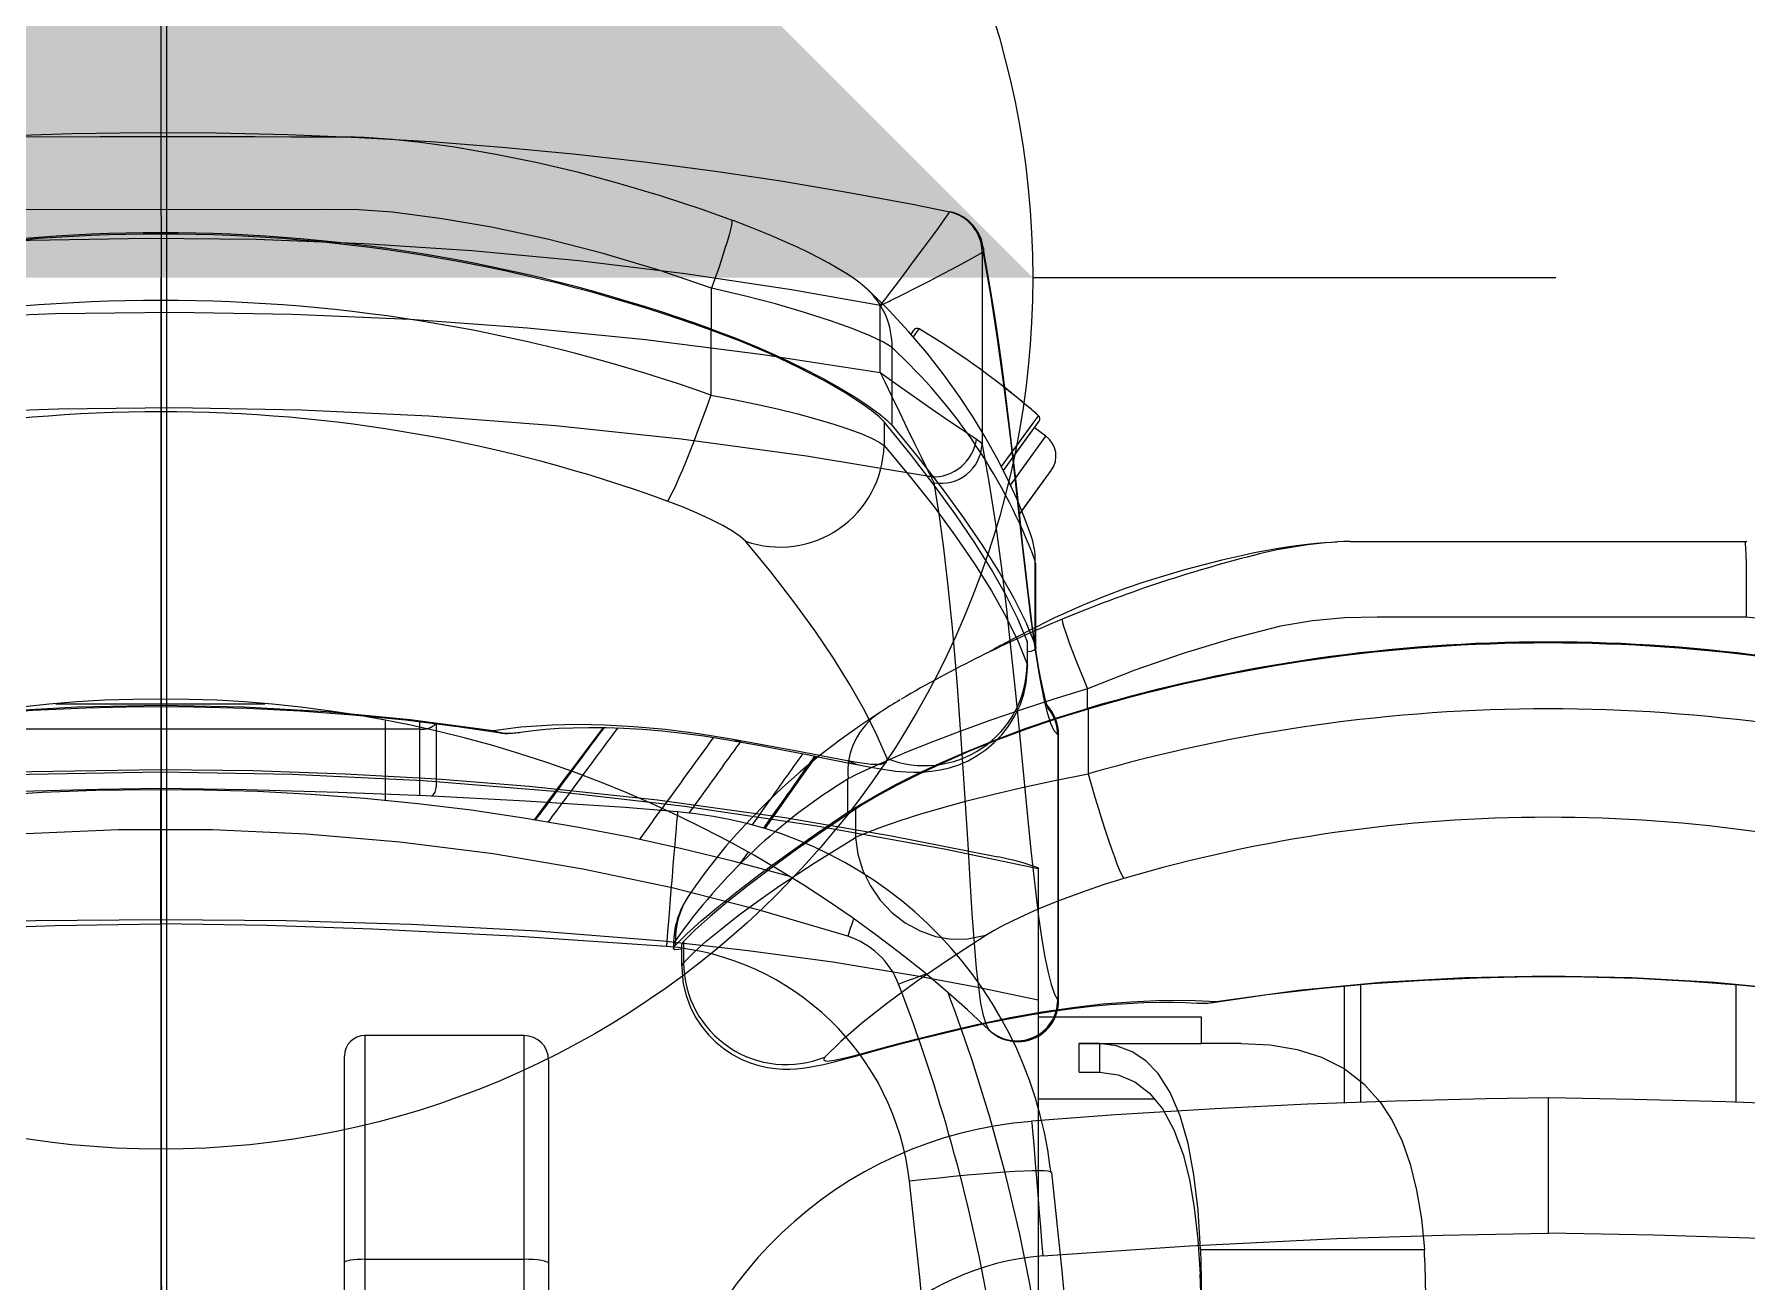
# Model space of a CAD drawing. Header units: metres. Extents: x -999 to 3200, y -1400 to 5056.
# Drawn here: x -31 to 388.6, y 394.8 to 700.6 of the extents above; entities that cross this region are included whole.
import ezdxf

# ---------------------------------------------------------------- set-up
doc = ezdxf.new("R2010")
doc.units = ezdxf.units.M
for name, color, linetype, true_color in [('0.8', 7, 'Continuous', 0x000008), ('Block2', 7, 'Continuous', 0x000002), ('NOITHAT', 7, 'Continuous', 0x000015)]:
    doc.layers.add(name, color=color, linetype=linetype, true_color=true_color)

msp = doc.modelspace()

# ---------------------------------------------------------------- linework, layer by layer
at = {"color": 7}
msp.add_lwpolyline([(498.5, 899.97), (498.5, 77.57), (1.5, 77.57), (1.5, 899.97)], close=True, dxfattribs=at)
at = {"layer": '0.8', "color": 8}
for p, q in [((201.25, 647.21), (201.25, 599.99)), ((134.96, 628.3), (134.96, 638.36)), ((173.15, 638.04), (173.3, 637.9)), ((176.3, 617.65), (176.3, 634.08)), ((134.76, 628.08), (134.76, 612.14)), ((184.47, 628.08), (183.83, 627.19)), ((184.43, 626.45), (185.81, 628.36)), ((179.18, 604.7), (179.18, 623.79)), ((177.22, 605.56), (177.22, 599.76)), ((206.01, 594.61), (215.08, 607.09)), ((206.48, 593.68), (215.23, 605.74)), ((208.76, 598.4), (215.08, 607.09)), ((208.86, 596.97), (215.23, 605.74)), ((208.18, 590.1), (216.87, 602.06)), ((209.49, 591.9), (216.87, 602.06)), ((216.87, 602.06), (214.05, 604.11)), ((216.87, 602.06), (214.05, 604.11)), ((189.5, 590.66), (188.72, 592.08)), ((210.46, 583.02), (218.2, 593.68)), ((211, 583.77), (218.2, 593.68)), ((291.4, 576.27), (388.09, 576.27)), ((294.8, 576.27), (294.8, 576.27)), ((385.2, 576.27), (385.2, 576.27)), ((388.09, 576.27), (388.6, 576.27)), ((214.28, 550.91), (214.28, 571.42)), ((214.31, 570.94), (214.28, 571.42)), ((214.4, 550.39), (214.4, 570.94)), ((212.36, 551.29), (212.29, 551.8)), ((212.29, 551.8), (212.29, 546.2)), ((212.4, 545.7), (212.4, 551.29)), ((212.29, 546.2), (212.35, 545.7)), ((227.06, 535.35), (227.06, 540.15)), ((25.53, 536.39), (-25.74, 536.39)), ((227.21, 535.18), (227.21, 519.28)), ((63.5, 530.29), (-63.5, 530.29)), ((55, 532.33), (55, 512.76)), ((63.5, 530.29), (63.5, 532.13)), ((63.5, 513.94), (63.5, 530.29)), ((67.5, 531.58), (67.5, 516.13)), ((219.78, 528.88), (219.78, 463.8)), ((220, 463.7), (220, 528.91)), ((0, 519.78), (0, 483.52)), ((100.41, 520), (91.5, 508.04)), ((168.38, 518.08), (168.38, 518.05)), ((168.38, 509.88), (168.38, 518.05)), ((170.25, 510.63), (170.25, 503.76)), ((170.25, 503.72), (170.25, 503.76)), ((143.88, 500.1), (142, 497.44)), ((215, 496.25), (215, 496.13)), ((215, 496.13), (215, 463.86)), ((126.1, 477.31), (126.1, 478.45)), ((125.6, 477.51), (125.6, 476.52)), ((127.6, 477.49), (127.6, 472.28)), ((128.08, 478.24), (128.08, 473.01)), ((127.67, 472.27), (128.08, 473.01)), ((290, 438.64), (290, 467.26)), ((294, 467.63), (294, 438.78)), ((386, 438.8), (386, 467.64)), ((215, 463.86), (215, 141.92)), ((254.15, 463.08), (254.65, 463.07)), ((198.37, 457.3), (199.95, 457.83)), ((255, 459.67), (215, 459.67)), ((255, 453.21), (255, 459.67)), ((89, 455.16), (50, 455.16)), ((50, 455.16), (50, 400.31)), ((89, 400.31), (89, 455.16)), ((225, 453.21), (225, 453.2)), ((225, 453.21), (255, 453.21)), ((230, 453.2), (225, 453.2)), ((225, 449.67), (225, 453.2)), ((230, 453.2), (230, 446.2)), ((264.76, 453.22), (255, 453.22)), ((45, 399.53), (45, 450.16)), ((95, 449.16), (95, 399.37)), ((170, 450.07), (172.16, 450.86)), ((225, 446.2), (225, 449.67)), ((225, 446.2), (230, 446.2)), ((215, 439.67), (243.41, 439.67)), ((218.11, 421.6), (217.96, 422.73)), ((45, 102.86), (45, 399.53)), ((50, 400.31), (50, 100.07)), ((50, 400.31), (89, 400.31)), ((89, 100.07), (89, 400.31)), ((95, 399.37), (95, 103.41)), ((254.77, 402.7), (309.61, 402.7))]:
    msp.add_line(p, q, dxfattribs=at)
for points in [[(193.33, 656.98), (184.16, 658.84), (168.61, 661.75), (151.9, 664.54), (135.9, 666.92), (118.49, 669.21), (101.06, 671.19), (83.61, 672.84), (66.13, 674.19), (48.63, 675.21), (31.09, 675.93), (13.53, 676.33), (-4.07, 676.41), (-21.67, 676.18), (-39.24, 675.64)], [(-47.72, 675.4), (-47.3, 675.42), (-45.69, 675.44), (-44.04, 675.44), (-40.7, 675.45), (-14.77, 675.5), (0, 675.51)], [(0, 675.51), (0, 675.14), (0, 674.23), (0, 672.8), (0, 670.83), (0, 670.18), (0, 667.72), (0, 664.84), (0, 661.79), (0, 658.46), (0, 657.62)], [(0, 675.51), (10.04, 675.51), (23.1, 675.49), (31.86, 675.47), (37.71, 675.46), (41.63, 675.45), (44.26, 675.44), (45.91, 675.44), (47.56, 675.41), (47.83, 675.4)], [(139.85, 655.04), (132.88, 657.55), (122.45, 660.98), (111.91, 664.12), (102.41, 666.66), (92.26, 669.05), (82.11, 671.12), (71.94, 672.88), (63.67, 674.06), (56.79, 674.82), (49.8, 675.3), (47.83, 675.37)], [(0, 657.62), (-31.9, 657.57), (-40.11, 657.61), (-48.31, 657.53), (-56.48, 656.98), (-68.8, 655.37), (-81.05, 653.28), (-94.7, 650.38), (-108.22, 646.91), (-121.67, 642.89), (-134.96, 638.36)], [(134.96, 638.36), (121.76, 642.86), (108.39, 646.86), (94.79, 650.36), (81.05, 653.28), (68.95, 655.35), (56.77, 656.95), (48.5, 657.52), (40.2, 657.61), (31.9, 657.57), (0, 657.62)], [(139.86, 655.06), (139.92, 654.99), (139.94, 654.59), (139.83, 653.85), (139.59, 652.77), (139.23, 651.39), (138.75, 649.72), (138.16, 647.8), (137.47, 645.66), (136.7, 643.34), (135.86, 640.9), (134.96, 638.36)], [(173.14, 638.02), (172.49, 638.62), (171.36, 639.55), (170.04, 640.55), (168.25, 641.77), (165.92, 643.21), (163.67, 644.49), (161.37, 645.73), (158.73, 647.07), (156, 648.38), (153.18, 649.66), (150.07, 651.01), (146.87, 652.33), (143.59, 653.63), (140.25, 654.9), (139.85, 655.04)], [(176.3, 634.08), (176.32, 634.1), (176.32, 634.11), (176.34, 634.12), (176.37, 634.17), (176.45, 634.28), (176.62, 634.5), (176.97, 634.96), (177.7, 635.92), (178.02, 636.35), (179.94, 638.88), (182.21, 641.89), (184.38, 644.79), (186.88, 648.13), (189.1, 651.12), (190.44, 652.94), (191.55, 654.49), (192.37, 655.65), (192.94, 656.49), (193.24, 656.99)], [(193.35, 657.07), (193.34, 657.1), (193.24, 656.99)], [(176.3, 634.08), (154.51, 637.92), (128.51, 641.84), (102.41, 645.03), (76.23, 647.5), (49.81, 649.25), (23.35, 650.26), (-3.12, 650.54), (-32.03, 650.01), (-60.91, 648.61), (-89.73, 646.32), (-118.7, 643.12), (-147.58, 639.04), (-176.3, 634.08)], [(176.3, 634.08), (176.33, 634.09), (176.33, 634.09), (176.35, 634.1), (176.41, 634.13), (176.53, 634.19), (176.77, 634.31), (177.29, 634.57), (178.37, 635.11), (178.81, 635.33), (181.63, 636.74), (185.01, 638.45), (188.24, 640.1), (191.93, 642.01), (195.18, 643.72), (197.14, 644.77), (198.78, 645.68), (199.98, 646.37), (200.81, 646.88), (201.25, 647.21)], [(201.66, 646.43), (201.5, 647.05), (201.34, 647.27), (201.25, 647.21)], [(201.51, 648.3), (201.55, 648.08), (201.66, 646.43)], [(217.58, 534.91), (217.59, 534.89), (217.53, 535.05), (217.36, 535.51), (217.11, 536.26), (216.8, 537.36), (216.43, 538.82), (216.02, 540.66), (215.58, 542.88), (215.09, 545.56), (214.59, 548.6), (214.07, 552.01), (213.54, 555.81), (212.99, 560.02), (212.43, 564.64), (211.86, 569.71), (211.26, 575.2), (210.48, 582.49), (209.56, 590.84), (208.62, 599), (207.73, 606.45), (206.87, 613.31), (205.96, 620.28), (205.06, 626.7), (204.18, 632.61), (203.31, 638.06), (202.44, 643.2), (201.52, 648.27), (201.51, 648.29)], [(219.78, 528.88), (218.93, 529.84), (218.1, 531.63), (217.26, 534.24), (216.43, 537.58), (215.35, 543.08), (214.29, 549.63), (213.26, 557.11), (212.26, 565.39), (210.92, 577.4), (209.6, 589.54), (208.26, 601.29), (206.67, 614.09), (205.04, 625.93), (203.37, 636.73), (201.66, 646.43)], [(179.18, 623.79), (177.09, 625.11), (173.78, 626.7), (169.44, 628.46), (164.13, 630.36), (157.72, 632.41), (150.6, 634.48), (142.95, 636.47), (134.96, 638.36)], [(213.17, 577.92), (211.81, 581.66), (209.8, 586.55), (207.49, 591.58), (204.87, 596.73), (201.94, 601.99), (199.07, 606.71), (195.86, 611.59), (191.95, 617.03), (187.74, 622.41), (183.23, 627.71), (178.43, 632.89), (173.36, 637.96)], [(-176.3, 617.65), (-170.92, 618.55), (-142.17, 622.87), (-113.31, 626.39), (-84.36, 629.11), (-55.15, 631.03), (-25.89, 632.15), (3.38, 632.47), (32.23, 631.98), (61.07, 630.71), (89.85, 628.65), (118.77, 625.79), (147.59, 622.12), (176.3, 617.65)], [(177.22, 605.56), (175.99, 606.81), (174.22, 608.28), (171.96, 609.93), (167.72, 612.68), (162.59, 615.65), (156.29, 618.94), (149.31, 622.23), (142.2, 625.25), (134.76, 628.08)], [(134.96, 628.3), (140.87, 626.08), (146.61, 623.72), (152.1, 621.27), (157.28, 618.78), (162.1, 616.28), (166.48, 613.83), (170.31, 611.52), (173.6, 609.34), (176.27, 607.38), (177.98, 605.94), (179.18, 604.7)], [(176.3, 617.65), (176.32, 617.63), (176.35, 617.55), (176.41, 617.43), (176.54, 617.16), (176.83, 616.56), (177.48, 615.21), (178.97, 612.13), (180.99, 607.95), (182.91, 603.96), (184.7, 600.27), (186.29, 596.98), (187.38, 594.76), (188.28, 592.95), (188.72, 592.08)], [(176.3, 617.65), (176.33, 617.64), (176.39, 617.59), (176.51, 617.51), (176.75, 617.33), (177.3, 616.94), (178.53, 616.07), (181.33, 614.1), (185.14, 611.42), (188.78, 608.87), (192.18, 606.51), (195.24, 604.42), (197.32, 603.02), (199.04, 601.89), (199.88, 601.35)], [(188.72, 592.08), (158.19, 597.16), (127.52, 601.33), (96.75, 604.6), (65.65, 606.98), (34.49, 608.45), (3.3, 609.01), (-25.11, 608.72), (-53.51, 607.67), (-81.87, 605.85), (-110.36, 603.26), (-138.77, 599.9), (-167.07, 595.78), (-188.72, 592.08)], [(134.76, 612.14), (133.76, 609.31), (132.73, 606.49), (131.7, 603.71), (130.68, 601.01), (129.68, 598.44), (128.71, 596.02), (127.8, 593.81), (126.96, 591.82), (126.19, 590.09), (125.51, 588.64), (124.92, 587.49), (124.45, 586.66), (124.09, 586.17)], [(134.76, 612.14), (140.39, 611.09), (145.88, 609.95), (151.13, 608.77), (156.12, 607.53), (160.76, 606.27), (164.95, 605.02), (168.62, 603.8), (171.76, 602.62), (174.29, 601.51), (176.02, 600.59), (177.22, 599.76)], [(212.29, 551.8), (209.97, 557.32), (207.07, 563.17), (203.57, 569.37), (199.49, 575.91), (194.8, 582.83), (189.53, 590.09), (183.66, 597.68), (177.22, 605.56)], [(179.18, 604.7), (185.59, 596.84), (191.43, 589.28), (196.7, 582.04), (201.38, 575.14), (205.5, 568.56), (209.02, 562.33), (211.95, 556.45), (214.28, 550.91)], [(199.88, 601.35), (200.78, 600.66), (201.25, 599.99)], [(177.22, 599.76), (183.63, 592.13), (189.46, 584.74), (194.72, 577.6), (199.4, 570.75), (203.51, 564.17), (207.03, 557.89), (209.96, 551.89), (212.29, 546.2)], [(201.25, 599.99), (202.88, 590.88), (204.49, 580.56), (206.05, 569.04), (207.19, 559.61), (208.31, 549.59), (209.41, 539.11), (210.5, 528.27), (211.39, 518.97), (212.29, 509.64), (213.2, 500.56), (214.13, 492.01), (215.09, 484.29), (215.82, 479.25), (216.56, 474.77), (217.33, 470.91), (218.13, 467.67), (218.95, 465.27), (219.78, 463.8)], [(197.86, 502.07), (197.86, 502.07), (197.13, 513.26), (196.14, 527.88), (195.1, 541.92), (193.98, 555.12), (192.96, 565.3), (191.87, 574.62), (190.72, 583.07), (189.5, 590.66)], [(143.27, 576.33), (141.93, 577.52), (140.1, 578.76), (137.69, 580.16), (134.78, 581.66), (131.45, 583.21), (127.87, 584.72), (124.09, 586.17)], [(177.94, 523.07), (175.48, 528.78), (172.47, 534.78), (168.92, 541.06), (164.82, 547.63), (160.22, 554.42), (155.09, 561.48), (149.44, 568.79), (143.27, 576.33)], [(288.13, 576.12), (286.89, 576.04), (285.17, 575.91), (283.18, 575.74), (280.9, 575.51), (278.31, 575.2), (275.94, 574.88), (273.4, 574.48), (270.72, 574), (267.94, 573.46), (265.09, 572.85), (262.2, 572.19), (260.01, 571.66), (257.81, 571.11), (255.6, 570.55), (253.39, 569.97), (251.19, 569.37), (248.98, 568.75), (244.85, 567.52), (240.63, 566.18), (236.33, 564.71), (231.14, 562.78), (225.8, 560.59), (222.48, 559.13), (219.17, 557.59), (216.36, 556.22), (214.65, 555.35), (213.27, 554.65), (212.22, 554.11), (211.44, 553.7), (208.85, 552.36), (207.05, 551.42), (206.61, 551.19), (206.18, 550.96), (205.76, 550.74), (205.34, 550.51), (204.94, 550.29), (204.55, 550.07), (204.09, 549.81), (203.63, 549.54), (203.18, 549.28), (202.72, 549.02), (202.63, 548.98)], [(388.09, 576.27), (388.11, 576.23), (388.21, 575.69), (388.3, 574.6), (388.37, 572.99), (388.42, 570.91), (388.46, 568.41), (388.47, 565.57), (388.47, 562.47), (388.44, 559.19), (388.43, 558.36), (388.43, 557.95), (388.43, 557.75), (388.42, 557.69), (388.42, 557.69), (388.42, 557.69), (388.42, 557.69), (388.42, 557.69), (388.42, 557.69)], [(220.85, 557.2), (220.82, 556.95), (220.93, 556.39), (221.18, 555.52), (221.56, 554.35), (222.06, 552.9), (222.68, 551.2), (223.4, 549.29), (224.21, 547.19), (225.1, 544.94), (226.06, 542.58), (227.06, 540.15)], [(388.42, 557.69), (355.06, 557.7), (321.68, 557.72), (298.02, 557.73), (290.09, 557.53), (282.17, 556.83), (274.37, 555.48), (262.36, 552.39), (250.5, 548.77), (238.69, 544.7), (227.06, 540.15)], [(452.94, 540.15), (437.61, 546.03), (421.99, 551.09), (413.92, 553.39), (405.76, 555.4), (397.52, 556.89), (389.2, 557.66), (388.42, 557.69)], [(214.28, 550.91), (214.37, 550.16), (214.01, 549.63), (213.15, 549.3), (212.4, 549.24)], [(171.81, 521.34), (173.09, 521.08), (176.38, 520.5), (180.08, 519.99), (182.55, 519.78), (184.53, 519.71), (186.49, 519.74), (188.83, 519.93), (191, 520.27), (193.24, 520.8), (195.52, 521.54), (197.81, 522.53), (200.06, 523.76), (202.21, 525.24), (204.23, 526.95), (206.09, 528.88), (207.73, 530.99), (209.3, 533.53), (210.53, 536.17), (211.44, 538.87), (212.03, 541.58), (212.32, 544.28), (212.33, 545.7)], [(227.06, 540.15), (218.84, 537.63), (210.8, 535.02), (203.1, 532.38), (195.76, 529.72), (188.91, 527.1), (182.72, 524.59), (177.88, 522.53), (173.66, 520.64), (170.13, 518.96), (169.06, 518.42), (168.38, 518.08), (168.38, 518.08)], [(-82.2, 529.56), (-70.02, 531.3), (-57.18, 532.82), (-44.28, 534.03), (-31.33, 534.93), (-18.3, 535.52), (-5.21, 535.79), (7.93, 535.76), (21.06, 535.42), (34.11, 534.76), (47.08, 533.79), (59.99, 532.51), (72.82, 530.93), (82.78, 529.45)], [(-81.42, 529.91), (-61.23, 532.62), (-40.95, 534.56), (-20.49, 535.74), (0, 536.13), (20.37, 535.74), (40.71, 534.58), (61.11, 532.64), (81.42, 529.91)], [(176.15, 534.33), (171.79, 531.43), (166.41, 527.59), (161.26, 523.62), (156.67, 519.8), (152.34, 515.95), (148.3, 512.11), (144.55, 508.3), (141.1, 504.55), (138.48, 501.54), (135.97, 498.49), (133.36, 495.13), (131.01, 491.88), (129.22, 489.21)], [(168.38, 509.88), (171.58, 511.9), (175.53, 514.18), (180.13, 516.66), (185.34, 519.28), (191.1, 521.99), (197.32, 524.72), (204.37, 527.59), (211.82, 530.39), (219.55, 533.03), (227.06, 535.35)], [(227.21, 535.18), (219.45, 532.78), (211.87, 530.19), (204.62, 527.48), (197.77, 524.68), (191.35, 521.86), (185.49, 519.09), (180.23, 516.42), (175.65, 513.92), (171.87, 511.67), (170.25, 510.63)], [(81.42, 529.91), (88.2, 530.79), (95.88, 531.32), (102.12, 531.45), (108.81, 531.33), (115.91, 530.94), (123.64, 530.24), (131.76, 529.21), (140.24, 527.83)], [(86.55, 529.33), (87.74, 529.43), (87.87, 529.46)], [(87.81, 529.44), (88.72, 529.59), (91.31, 529.93), (94.22, 530.23), (97.55, 530.47), (101.05, 530.62), (104.88, 530.69), (109.01, 530.65), (113.41, 530.5), (118.04, 530.23), (122.88, 529.82), (127.85, 529.28), (133.05, 528.6), (138.47, 527.76), (142.72, 526.99)], [(108.35, 530.66), (102.53, 522.85), (94.64, 512.27)], [(219.99, 528.91), (220, 528.89), (219.78, 528.88)], [(140.24, 527.83), (147.83, 526.44), (155, 525.09), (161.81, 523.78), (168.14, 522.57)], [(140.24, 527.83), (142.07, 527.15), (142.7, 527.01)], [(142.7, 527.01), (147.35, 526.14), (152.76, 525.11), (157.98, 524.09), (163.02, 523.09), (167.95, 522.1), (171.82, 521.32)], [(160.5, 523.59), (156.6, 518.07), (147.98, 505.89)], [(168.14, 522.57), (170.59, 522.13), (174.04, 521.68), (176.5, 521.67), (177.8, 522.12), (177.94, 523.07)], [(168.14, 522.57), (170.42, 521.68), (171.81, 521.33)], [(-215, 496.13), (-191.9, 500.94), (-160.23, 506.65), (-128.39, 511.35), (-96.42, 515.02), (-64.35, 517.66), (-32.19, 519.25), (0, 519.78)], [(0, 520.26), (-31.57, 519.77), (-63.13, 518.28), (-94.61, 515.8), (-126.02, 512.3), (-145.86, 509.56), (-165.65, 506.42), (-185.4, 502.87), (-205.07, 498.92)], [(205.07, 498.92), (179.08, 504.05), (152.94, 508.48), (121.67, 512.85), (90.25, 516.2), (67.75, 517.98), (45.21, 519.25), (22.61, 520.01), (0, 520.26)], [(0, 519.78), (32.19, 519.25), (64.35, 517.66), (96.43, 515.02), (128.4, 511.35), (160.23, 506.65), (191.91, 500.94), (215, 496.13)], [(170.25, 503.76), (173.23, 505.03), (176.92, 506.42), (181.17, 507.88), (186, 509.42), (191.34, 510.99), (197.49, 512.67), (204.09, 514.34), (211.03, 515.97), (219.01, 517.69), (227.21, 519.28)], [(227.21, 519.28), (228.05, 516.41), (228.9, 513.55), (229.75, 510.75), (230.6, 508.05), (231.42, 505.48), (232.22, 503.08), (232.96, 500.9), (233.66, 498.95), (234.29, 497.27), (234.84, 495.88), (235.31, 494.8), (235.7, 494.05), (235.99, 493.63)], [(0, 515.68), (-15.19, 515.46), (-37.46, 514.93), (-59.04, 514.15), (-81.68, 513.05), (-106.07, 511.56), (-126.64, 510.03)], [(153.84, 494.25), (153.25, 494.42), (140.49, 497.84), (127.68, 500.96), (114.83, 503.76), (101.93, 506.27), (88.99, 508.47), (76.01, 510.37), (62.99, 511.97), (49.92, 513.26), (36.81, 514.25), (23.67, 514.95), (10.48, 515.34), (-2.75, 515.42), (-15.96, 515.21), (-29.1, 514.69), (-42.21, 513.87)], [(0, 482.57), (0, 488.41), (0, 494.04), (0, 499.28), (0, 504.01), (0, 508.06), (0, 511.35), (0, 513.76), (0, 515.24), (0, 515.73), (0, 515.69)], [(126.64, 510.01), (113.81, 511.02), (89.4, 512.61), (64.97, 513.89), (43.48, 514.74), (20.89, 515.35), (0, 515.71)], [(126.64, 510.05), (126.62, 509.97), (126.57, 509.53), (126.5, 508.72), (126.39, 507.55), (126.26, 506.04), (126.1, 504.2), (125.92, 502.05), (125.72, 499.61), (125.5, 496.91), (125.26, 493.98), (125, 490.84), (124.74, 487.54), (124.46, 484.11), (124.18, 480.58), (123.9, 476.99)], [(126.1, 477.31), (128.91, 480.09), (132.43, 483.25), (136.64, 486.79), (141.53, 490.69), (147.22, 495.04), (153.6, 499.71), (160.66, 504.67), (168.38, 509.88)], [(170.25, 510.63), (162.7, 505.58), (155.79, 500.75), (149.52, 496.19), (143.92, 491.94), (138.89, 487.95), (134.57, 484.33), (130.96, 481.09), (128.08, 478.24)], [(168.32, 479.5), (146.94, 485.84), (125.3, 491.33), (103.44, 495.95), (81.41, 499.68), (58.59, 502.58), (35.64, 504.54), (12.63, 505.54), (-10.39, 505.59), (-36.86, 504.46), (-63.25, 502.07), (-89.47, 498.42), (-116.07, 493.4), (-142.38, 487.08), (-168.32, 479.5)], [(128.08, 473.01), (130.58, 475.51), (133.65, 478.27), (137.28, 481.27), (141.5, 484.56), (146.29, 488.08), (151.63, 491.82), (160.36, 497.59), (170.25, 503.72), (170.25, 503.72)], [(170.25, 503.72), (170.83, 499.62), (172.05, 495.62), (173.88, 491.84), (176.26, 488.37), (179.14, 485.32), (182.43, 482.77), (186.04, 480.81), (189.85, 479.47), (193.77, 478.81), (197.69, 478.84), (202.17, 479.76), (202.4, 479.84)], [(202.9, 456.58), (202.21, 457.91), (201.57, 460.11), (200.97, 463.11), (200.41, 466.98), (199.89, 471.56), (199.42, 476.77), (198.81, 485.08), (198.32, 493.23), (197.86, 502.07), (197.86, 502.07)], [(235.99, 493.63), (231.17, 492.15), (226.5, 490.58), (220.43, 488.35), (214.92, 486.1), (210.3, 484.03), (206.41, 482.11), (204.2, 480.91), (202.4, 479.84)], [(0, 483.52), (-30.68, 483.26), (-61.35, 482.4), (-92.27, 480.78), (-123.13, 478.25), (-143.93, 475.94), (-164.67, 473.12), (-185.33, 469.74), (-200.2, 466.94), (-215, 463.86), (-215, 463.86)], [(-123.9, 476.99), (-87.9, 479.47), (-51.85, 481.25), (-25.93, 482.09), (0, 482.57)], [(215, 463.86), (215, 463.86), (200.2, 466.94), (185.34, 469.74), (164.68, 473.11), (143.93, 475.94), (123.13, 478.25), (92.28, 480.78), (61.35, 482.4), (30.69, 483.26), (0, 483.52)], [(123.9, 476.99), (87.9, 479.47), (51.85, 481.25), (25.93, 482.09), (0, 482.57)], [(126.1, 478.45), (125.69, 477.81), (125.64, 477.51)], [(202.4, 479.84), (193.25, 473.91), (185.11, 468.29), (177.85, 462.96), (171.7, 458.09), (166.63, 453.71), (162.71, 449.88)], [(127.6, 476.34), (126.9, 476.21), (125.99, 476.2), (125.61, 476.43), (125.69, 476.79), (126.1, 477.31)], [(128.08, 478.24), (127.65, 477.66), (127.66, 477.49)], [(127.68, 472.27), (127.71, 470.5), (128.03, 467.86), (128.72, 464.98), (129.71, 462.26), (130.97, 459.74), (132.47, 457.44), (134.16, 455.35), (136.02, 453.5), (138.01, 451.88), (140.09, 450.51), (142.24, 449.38), (144.41, 448.48), (146.56, 447.81), (148.63, 447.35), (150.6, 447.08), (152.42, 446.95), (154.11, 446.94), (155.71, 447.01), (157.27, 447.16), (158.86, 447.39), (160.17, 447.63), (162.35, 448.08), (165.36, 448.81), (168.04, 449.52), (170, 450.06)], [(257.64, 463.26), (258.33, 463.37), (271.07, 465.19), (283.85, 466.69), (296.7, 467.89), (309.61, 468.77), (322.58, 469.34), (335.62, 469.6), (348.71, 469.55), (361.78, 469.18), (374.77, 468.5), (387.68, 467.51), (400.53, 466.21), (413.3, 464.6), (422.35, 463.24)], [(258.61, 463.51), (278.79, 466.25), (299.06, 468.21), (319.52, 469.39), (340, 469.79), (360.36, 469.4), (380.69, 468.23), (401.09, 466.26), (421.39, 463.51)], [(198.34, 457.28), (202.64, 458.25), (208.14, 459.36), (213.45, 460.32), (218.54, 461.13), (223.38, 461.79), (228.01, 462.32), (232.52, 462.74), (236.82, 463.04), (240.86, 463.22), (244.61, 463.31), (248.02, 463.3), (251.11, 463.22), (253.95, 463.07), (254.09, 463.06)], [(199.95, 457.83), (208.13, 459.55), (215.99, 460.96), (223.47, 462.07), (230.78, 462.9), (237.65, 463.46), (244.06, 463.77), (251.76, 463.81), (258.61, 463.51)], [(219.78, 463.8), (220, 463.66), (219.98, 463.7)], [(255.4, 463.06), (256.05, 463.04), (257.65, 463.24)], [(172.16, 450.86), (178.36, 452.52), (185.02, 454.24), (192.27, 456.03), (199.95, 457.83)], [(170, 450.06), (172.05, 450.63), (176.71, 451.9), (181.59, 453.19), (186.69, 454.49), (191.9, 455.77), (197.29, 457.05), (198.37, 457.29)], [(254.77, 402.7), (254.17, 412.34), (253.16, 421.01), (251.73, 428.67), (249.78, 435.48), (247.33, 441.21), (244.38, 445.82), (241.39, 448.93), (238.01, 451.19), (234.2, 452.62), (230, 453.2)], [(264.76, 453.21), (271.79, 452.87), (278.43, 451.75), (284.43, 449.85), (289.92, 447.04), (294.74, 443.35), (298.86, 438.77), (301.74, 434.33), (304.16, 429.28), (306.14, 423.64), (307.72, 417.26), (308.87, 410.27), (309.61, 402.7)], [(162.71, 449.88), (162.36, 449.24), (163.02, 448.91), (163.84, 448.95), (164.97, 449.11), (167.98, 449.76), (172.16, 450.86)], [(230, 446.2), (234.56, 445.51), (238.65, 443.8), (242.28, 441.04), (245.51, 437.11), (248.24, 432.08), (250.48, 425.96), (252.03, 419.83), (253.23, 412.92), (254.11, 405.16), (254.69, 396.63)], [(340, 439.85), (324.81, 439.63), (302.54, 439.09), (280.96, 438.31), (258.32, 437.21), (233.93, 435.72), (213.36, 434.2)], [(340, 406.74), (340, 412.58), (340, 418.2), (340, 423.45), (340, 428.17), (340, 432.23), (340, 435.52), (340, 437.93), (340, 439.41), (340, 439.89), (340, 439.85)], [(466.64, 434.18), (453.81, 435.18), (429.4, 436.77), (404.97, 438.05), (383.48, 438.91), (360.89, 439.51), (340, 439.87)], [(213.36, 434.22), (213.38, 434.13), (213.43, 433.69), (213.5, 432.88), (213.61, 431.72), (213.74, 430.2), (213.9, 428.36), (214.08, 426.21), (214.28, 423.77), (214.5, 421.07), (214.74, 418.14), (215, 415.01), (215.26, 411.7), (215.54, 408.27), (215.82, 404.74), (216.1, 401.16)], [(218.22, 421.6), (218.03, 421.77), (217.46, 421.9), (216.52, 421.97), (215.22, 422), (213.57, 421.98), (211.58, 421.92), (209.29, 421.8), (206.72, 421.64), (203.89, 421.44), (200.84, 421.19), (197.6, 420.91), (194.2, 420.58), (190.68, 420.23), (187.09, 419.85), (183.45, 419.44)], [(218.22, 421.6), (220.8, 397.51), (222.99, 373.37), (224.78, 349.2), (226.18, 325.01), (227.18, 300.79), (227.41, 293.43)], [(189.97, 159.55), (191.31, 183.18), (192.26, 206.82), (192.82, 230.48), (193, 254.14), (192.79, 277.81), (192.2, 301.47), (191.22, 325.11), (189.86, 348.74), (188.11, 372.34), (185.97, 395.91), (183.45, 419.44)], [(216.1, 401.16), (252.1, 403.63), (288.15, 405.41), (314.07, 406.25), (340, 406.74)], [(463.9, 401.16), (427.9, 403.63), (391.85, 405.41), (365.93, 406.25), (340, 406.74)], [(50, 400.31), (49.02, 400.29), (48.09, 400.25), (47.22, 400.18), (46.46, 400.08), (45.84, 399.96), (45.38, 399.83), (45.1, 399.68), (45, 399.53)], [(95, 399.37), (94.88, 399.56), (94.54, 399.73), (93.99, 399.89), (93.24, 400.03), (92.33, 400.15), (91.3, 400.24), (90.17, 400.29), (89, 400.31)], [(254.77, 402.7), (254.87, 399.44), (254.94, 395.57), (254.99, 389.54), (255, 382.52)], [(255, 358.65), (255, 366.3), (254.99, 373.86), (254.97, 380.72), (254.92, 387.05), (254.83, 392.28), (254.69, 396.63)]]:
    msp.add_lwpolyline(points, dxfattribs=at)
for centre, radius, start, end in [((191.21, 647.16), 10.04, 0.3132, 78.3147), ((191.21, 646.89), 10.4, 7.7692, 78.1551), ((0, 254.79), 397.15, 70.1336, 109.8664), ((0, 254.1), 397.52, 70.1835, 109.8165), ((160.09, 624.11), 19.09, 359.0345, 46.2486), ((0, 232.64), 402.72, 70.4498, 109.5502), ((185.29, 627.49), 1.01, 59.1899, 144), ((83.37, 456.58), 200, 48.8101, 59.1899), ((86.72, 523.87), 136.13, 20.4422, 47.2204), ((83.37, 456.58), 200, 48.8101, 51.8674), ((0, 245.44), 362.62, 69.9897, 110.0103), ((214.42, 606.33), 1.01, 324, 48.8101), ((214.42, 606.33), 1.01, 324, 48.8101), ((189.16, 602.91), 10.83, 267.6326, 351.7331), ((213.35, 597.2), 6, 324, 54), ((213.35, 597.2), 6, 324, 54), ((151.72, 600.39), 25.5, 250.6452, 358.5773), ((191.19, 600.59), 10.07, 260.3257, 356.578), ((194.79, 571.47), 19.49, 359.8334, 19.3218), ((295.32, 466.1), 110.25, 92.0378, 104.4971), ((352.08, 241.92), 341.5, 104.3017, 112.5992), ((341.87, 264.02), 317.17, 112.4311, 120.3939), ((340, 151.41), 400.2, 73.6075, 106.3925), ((340, 150.65), 400.73, 73.6528, 106.3472), ((187.16, 546.44), 25.13, 248.4716, 359.441), ((0, 243.18), 294.46, 46.4169, 133.5845), ((251.27, 419.03), 137.61, 120.6243, 123.0444), ((185.96, 519.65), 17.64, 123.4261, 185.0841), ((208.62, 528.66), 11.37, 1.2704, 41.5497), ((209.8, 528.93), 9.98, 359.6926, 37.5164), ((340, 128.24), 406.99, 73.9109, 106.0891), ((64.08, 534.89), 4.64, 262.851, 314.8736), ((85.37, 541.91), 12.63, 251.7761, 281.0954), ((83.17, 532.85), 3.42, 239.1512, 263.4238), ((84.87, 538.66), 9.45, 257.1854, 276.0269), ((243.65, 395.3), 143.98, 121.5163, 144.7298), ((118.9, 410.43), 99.82, 7.0788, 85.5589), ((340, 140.76), 367.89, 73.5767, 106.4233), ((195.37, 443.01), 56.75, 69.767, 80.1588), ((146.72, 477.41), 21.11, 146.0293, 179.7192), ((145.36, 478.7), 19.26, 146.9251, 180.7614), ((269.46, 447.51), 106.08, 159.993, 162.4516), ((162.27, 460.59), 19.85, 21.0468, 72.2748), ((118.73, 412.05), 65.15, 6.51, 85.446), ((153.25, 473.2), 25.17, 180.4185, 292.0928), ((233.87, 332.94), 144.85, 108.5989, 111.4914), ((-224.25, 311.57), 434.1, 10.1493, 21.0824), ((-205.58, 315.43), 425.87, 10.0086, 20.6567), ((209.77, 463.87), 10.01, 226.7114, 359.6108), ((209.98, 463.65), 10, 225.4754, 0.2757), ((255.46, 474.87), 11.8, 263.3667, 285.4931), ((257.16, 466.59), 3.41, 278.23, 295.2451), ((50, 450.16), 5, 90, 180), ((89, 449.16), 6, 0, 90), ((221.06, 334.6), 99.79, 94.4204, 172.9378), ((221.27, 336.22), 65.15, 94.554, 173.49), ((-42.3, 385.82), 352.31, 359.4627, 2.7458)]:
    msp.add_arc(centre, radius, start, end, dxfattribs=at)
msp.add_ellipse((63.5, 516.13), major_axis=(4, 0), ratio=0.837305, start_param=5.488494, end_param=6.283185, dxfattribs=at)
for points, knots in [([(94.99, 512.24), (95.39, 512.78), (99.98, 518.96), (104.53, 525.07), (108.68, 530.66)], [0, 0, 0, 0, 0.087044, 1, 1, 1, 1]), ([(98.32, 512.03), (98.37, 512.09), (102.97, 518.31), (107.52, 524.46), (112.03, 530.55)], [0, 0, 0, 0, 0.00984, 1, 1, 1, 1]), ([(135.42, 528.23), (135.4, 528.2), (131.11, 522.3), (126.76, 516.31), (122.43, 510.34)], [0, 0, 0, 0, 0.004104, 1, 1, 1, 1]), ([(129.46, 509.66), (132.5, 513.88), (136.72, 519.74), (140.88, 525.51), (142.04, 527.12)], [0, 0, 0, 0, 0.7215524, 1, 1, 1, 1]), ([(144.89, 506.74), (146.61, 509.15), (150.79, 515.01), (154.91, 520.8), (157.35, 524.21)], [0, 0, 0, 0, 0.410753, 1, 1, 1, 1]), ([(147.72, 505.96), (149.23, 508.09), (153.44, 514.03), (157.6, 519.88), (160.26, 523.64)], [0, 0, 0, 0, 0.359106, 1, 1, 1, 1]), ([(91.83, 507.99), (93.28, 509.95), (96.25, 513.94), (99.19, 517.89), (100.68, 519.9)], [0, 0, 0, 0, 0.491015, 1, 1, 1, 1]), ([(94.94, 507.46), (96.11, 509.04), (98.95, 512.88), (101.76, 516.67), (103.41, 518.9)], [0, 0, 0, 0, 0.4137857, 1, 1, 1, 1]), ([(122.79, 510.85), (121.06, 508.47), (119.23, 505.94), (117.37, 503.38), (117.26, 503.23)], [0, 0, 0, 0, 0.941764, 1, 1, 1, 1]), ([(0, 483.52), (0, 470.78), (0, 445.32), (0, 406.85), (0, 368.24), (0, 329.5), (0, 290.66), (0, 252.51), (0, 215.06), (0, 178.36), (0, 141.68), (0, 110.1), (0, 90.81), (0, 83.69)], [0, 0, 0, 0, 0.097002, 0.193904, 0.290733, 0.387513, 0.484271, 0.581032, 0.672288, 0.76359, 0.854959, 0.946417, 1, 1, 1, 1])]:
    msp.add_open_spline(points, degree=3, knots=knots, dxfattribs=at)
at = {"layer": 'Block2', "color": 2}
for p, q in [((0, 640.95), (0, 0)), ((213.65, 640.95), (341.84, 640.95))]:
    msp.add_line(p, q, dxfattribs=at)
msp.add_circle((0, 640.95), 213.65, dxfattribs=at)
msp.add_solid([(-213.65, 640.95), (0, 854.6), (213.65, 640.95)], dxfattribs=at)
at = {"layer": 'NOITHAT', "color": 21}
msp.add_lwpolyline([(0, 787.5), (0.29, 0), (1575.29, 0.57), (1575, 788.07)], close=True, dxfattribs=at)

doc.saveas('drawing.dxf')
